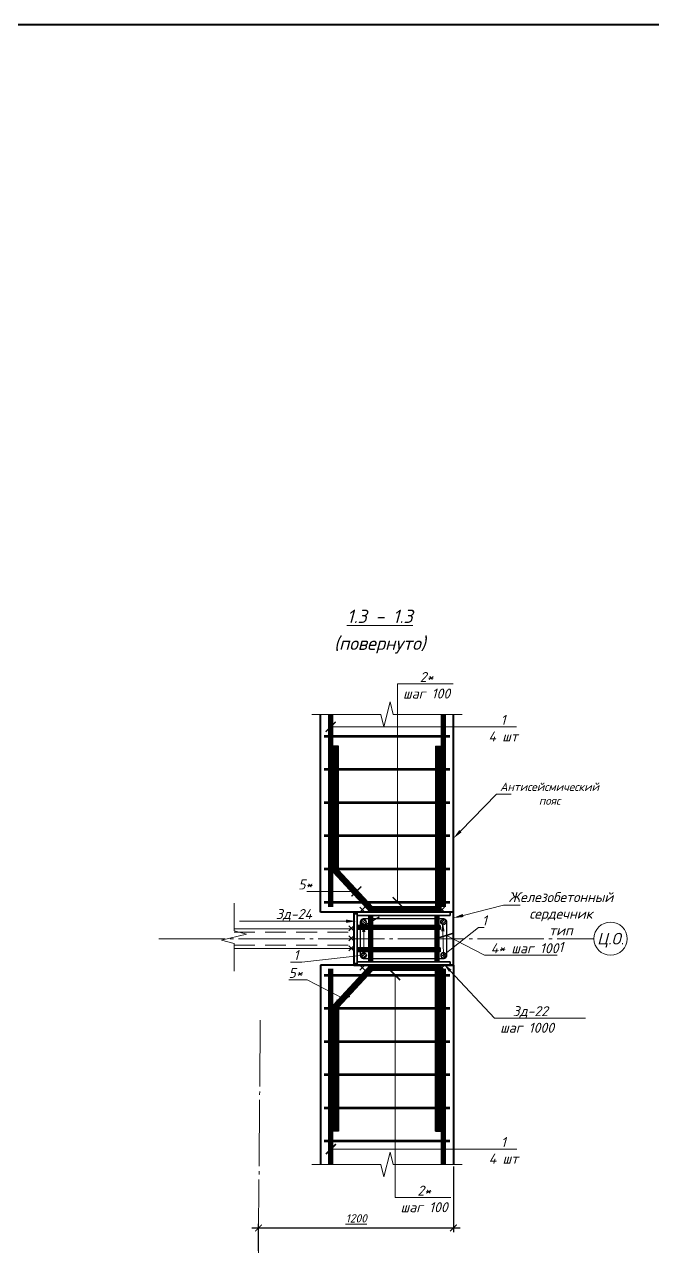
# Model space of a CAD drawing. Header units: millimetres. Extents: x -1807136 to 209800, y 0 to 410608.
# Drawn here: x 19331 to 21223, y 41194 to 44882 of the extents above; entities that cross this region are included whole.
import ezdxf
from ezdxf import colors
from ezdxf.entities.mleader import LeaderData, LeaderLine
from ezdxf.enums import TextEntityAlignment as Align
from ezdxf.math import Vec2, Vec3

# ---------------------------------------------------------------- set-up
doc = ezdxf.new("R2010")
doc.units = ezdxf.units.MM
doc.header["$PDMODE"] = 3
doc.linetypes.add('GOST2.303 5', pattern=[24, 20, -1.5, 1, -1.5])
doc.linetypes.add('HIDDEN', pattern=[0.375, 0.25, -0.125])
doc.layers.get('0').update_dxf_attribs({"lineweight": 5})
doc.layers.get('Defpoints').update_dxf_attribs({"lineweight": 0})
for name, color, linetype, lineweight in [('!!!Металл', 7, 'Continuous', 15), ('!!!Металл разрез', 7, 'Continuous', 35), ('#Cварка', 96, 'Continuous', 30), ('#Dimensions', 7, 'Continuous', 9), ('#Арматура', 152, 'Continuous', 30), ('#Бетон разрез', 22, 'Continuous', 40), ('#Выноски', 7, 'Continuous', 15), ('#Оси', 7, 'Continuous', 9), ('k_ Каркасы', 66, 'Continuous', 0)]:
    doc.layers.add(name, color=color, linetype=linetype, lineweight=lineweight)
doc.layers.add('#Арматура вид_2', color=7, linetype='Continuous', lineweight=35, true_color=0x616161)
doc.styles.add('GOST 2.304', font='isocpeui.ttf')
doc.styles.add('STEP PR', font='isocpeui.ttf')
doc.dimstyles.new('SPDS', dxfattribs={"dimscale": 10, "dimtxt": 2.5, "dimasz": 2, "dimexe": 1.25, "dimexo": 0.625, "dimtad": 1, "dimdec": 0, "dimrnd": 0.001, "dimtxsty": 'STEP PR', "dimblk": 'ARCHTICK', "dimcen": 2.5, "dimdle": 2, "dimclrd": 256, "dimclre": 256, "dimclrt": 7, "dimadec": 0, "dimazin": 2, "dimtfac": 0.75, "dimtdec": 0, "dimtmove": 1, "dimatfit": 3, "dimfxl": 1, "dimtolj": 1, "dimarcsym": 1})

# ---------------------------------------------------------------- blocks, each defined once
blk = doc.blocks.new('*U100')
at = {"color": 0, "linetype": 'ByBlock', "lineweight": -2}
for p, q in [((6.92, 0), (7.23, 1.25)), ((7.23, 1.25), (7.85, -1.25)), ((6.92, 0), (0, 0)), ((7.85, -1.25), (8.17, 0)), ((15.08, 0), (8.17, 0))]:
    blk.add_line(p, q, dxfattribs=at)
blk = doc.blocks.new('*U88')
at = {"color": 0, "linetype": 'ByBlock', "lineweight": -2}
for p, q in [((6.92, 0), (7.23, 1.25)), ((7.23, 1.25), (7.85, -1.25)), ((6.92, 0), (0, 0)), ((7.85, -1.25), (8.17, 0)), ((15.08, 0), (8.17, 0))]:
    blk.add_line(p, q, dxfattribs=at)
blk = doc.blocks.new('*U29')
at = {"layer": '#Арматура', "lineweight": 0}
h = blk.add_hatch(dxfattribs=at)
h.set_pattern_fill('ANSI31', scale=1.6)
edge = h.paths.add_edge_path()
edge.add_arc((0, 8), 8, 0, 360)
blk.add_circle((0, 8), 8)
blk = doc.blocks.new('*U106')
at = {"color": 0, "linetype": 'ByBlock', "lineweight": -2}
for p, q in [((2.78125, 0), (3.09375, 1.25)), ((3.09375, 1.25), (3.71875, -1.25)), ((2.78125, 0), (0, 0)), ((3.71875, -1.25), (4.03125, 0)), ((6.8125, 0), (4.03125, 0))]:
    blk.add_line(p, q, dxfattribs=at)
blk = doc.blocks.new('*U92')
for p, q in [((-0.5, 0.5), (0.5, -0.5)), ((0.5, 0.5), (-0.5, -0.5)), ((1.5, 0.5), (2.5, -0.5)), ((2.5, 0.5), (1.5, -0.5)), ((3.5, 0.5), (4.5, -0.5)), ((4.5, 0.5), (3.5, -0.5))]:
    blk.add_line(p, q)
blk = doc.blocks.new('*U182')
for p, q in [((-0.5, 0.5), (0.5, -0.5)), ((0.5, 0.5), (-0.5, -0.5)), ((1.5, 0.5), (2.5, -0.5)), ((2.5, 0.5), (1.5, -0.5)), ((3.5, 0.5), (4.5, -0.5)), ((4.5, 0.5), (3.5, -0.5)), ((5.5, 0.5), (6.5, -0.5)), ((6.5, 0.5), (5.5, -0.5)), ((7.5, 0.5), (8.5, -0.5)), ((8.5, 0.5), (7.5, -0.5)), ((9.5, 0.5), (10.5, -0.5)), ((10.5, 0.5), (9.5, -0.5)), ((11.5, 0.5), (12.5, -0.5)), ((12.5, 0.5), (11.5, -0.5)), ((13.5, 0.5), (14.5, -0.5)), ((14.5, 0.5), (13.5, -0.5)), ((15.5, 0.5), (16.5, -0.5)), ((16.5, 0.5), (15.5, -0.5))]:
    blk.add_line(p, q)
blk = doc.blocks.new('*U107')
for p, q in [((-0.5, 0.5), (0.5, -0.5)), ((0.5, 0.5), (-0.5, -0.5)), ((1.5, 0.5), (2.5, -0.5)), ((2.5, 0.5), (1.5, -0.5)), ((3.5, 0.5), (4.5, -0.5)), ((4.5, 0.5), (3.5, -0.5)), ((5.5, 0.5), (6.5, -0.5)), ((6.5, 0.5), (5.5, -0.5)), ((7.5, 0.5), (8.5, -0.5)), ((8.5, 0.5), (7.5, -0.5)), ((9.5, 0.5), (10.5, -0.5)), ((10.5, 0.5), (9.5, -0.5)), ((11.5, 0.5), (12.5, -0.5)), ((12.5, 0.5), (11.5, -0.5)), ((13.5, 0.5), (14.5, -0.5)), ((14.5, 0.5), (13.5, -0.5)), ((15.5, 0.5), (16.5, -0.5)), ((16.5, 0.5), (15.5, -0.5))]:
    blk.add_line(p, q)
blk = doc.blocks.new('_ArchTick')
at = {"color": 0, "linetype": 'ByBlock', "const_width": 0.15}
blk.add_lwpolyline([(-0.5, -0.5), (0.5, 0.5)], dxfattribs=at)
blk = doc.blocks.new('*D441')
at = {"layer": '#Dimensions', "lineweight": -2, "transparency": 16777216}
for p, q in [((20623.5, 41440.7), (20623.5, 41243.4)), ((20016.4, 41255.9), (20643.5, 41255.9)), ((20036.4, 41187.2), (20036.4, 41268.4))]:
    blk.add_line(p, q, dxfattribs=at)
at = {"layer": 'Defpoints', "color": 0, "transparency": 16777216}
for p in [(20623.5, 41447), (20623.5, 41255.9), (20036.4, 41180.9)]:
    blk.add_point(p, dxfattribs=at)
at = {"layer": '#Dimensions', "lineweight": -2, "transparency": 16777216, "xscale": 20, "yscale": 20, "zscale": 20, "rotation": 180}
blk.add_blockref('_ArchTick', (20036.4, 41255.9), dxfattribs=at)
at = {"layer": '#Dimensions', "lineweight": -2, "transparency": 16777216, "xscale": 20, "yscale": 20, "zscale": 20}
blk.add_blockref('_ArchTick', (20623.5, 41255.9), dxfattribs=at)
at = {"layer": '#Dimensions', "transparency": 16777216, "insert": (20330.8, 41284.7), "char_height": 25, "attachment_point": 5, "style": 'STEP PR'}
blk.add_mtext('\\A1;\\L1200', dxfattribs=at)

msp = doc.modelspace()

# ---------------------------------------------------------------- linework, layer by layer
at = {"layer": '!!!Металл'}
for points in [[(19962.73859, 42157.52326), (20323.48384, 42157.52326)], [(19962.73859, 42097.52326), (20323.48384, 42097.52326)]]:
    msp.add_lwpolyline(points, dxfattribs=at)
at = {"layer": '!!!Металл', "linetype": 'HIDDEN', "ltscale": 250}
msp.add_lwpolyline([(19962.73859, 42147.52326), (20323.48384, 42147.52326)], dxfattribs=at)
at = {"layer": '!!!Металл разрез'}
for points in [[(20323.48384, 42202.52326), (20333.48384, 42202.52326), (20333.48384, 42052.52326), (20323.48384, 42052.52326)], [(20613.48384, 42207.52326), (20613.48384, 42197.52326), (20333.48384, 42197.52326), (20333.48384, 42207.52326)], [(20333.48384, 42047.52326), (20333.48384, 42057.52326), (20613.48384, 42057.52326), (20613.48384, 42047.52326)]]:
    msp.add_lwpolyline(points, close=True, dxfattribs=at)
at = {"layer": '#Арматура'}
for points, const_width in [([(20253.48384, 42803.4292), (20253.48384, 42222.52326)], 16), ([(20593.48384, 42803.4292), (20593.48384, 42222.52326)], 16), ([(20613.48384, 42737.52326), (20233.48384, 42737.52326)], 8), ([(20613.48384, 42637.52326), (20233.48384, 42637.52326)], 8), ([(20613.48384, 42537.52326), (20233.48384, 42537.52326)], 8), ([(20613.48384, 42437.52326), (20233.48384, 42437.52326)], 8), ([(20613.48384, 42337.52326), (20233.48384, 42337.52326)], 8), ([(20613.48384, 42237.52326), (20233.48384, 42237.52326)], 8), ([(20613.48384, 42017.52326), (20233.48384, 42017.52326)], 8), ([(20253.48384, 42037.52326), (20253.48384, 41446.98176)], 16), ([(20593.48384, 42037.52326), (20593.48384, 41446.98176)], 16), ([(20613.48384, 41917.52326), (20233.48384, 41917.52326)], 8), ([(20613.48384, 41817.52326), (20233.48384, 41817.52326)], 8), ([(20613.48384, 41717.52326), (20233.48384, 41717.52326)], 8), ([(20613.48384, 41617.52326), (20233.48384, 41617.52326)], 8), ([(20613.48384, 41517.52326), (20233.48384, 41517.52326)], 8)]:
    msp.add_lwpolyline(points, dxfattribs=dict(at, const_width=const_width))
for points in [[(20585.48384, 42707.52326), (20585.48384, 42207.52326), (20372.48914, 42207.52326), (20261.48384, 42327.779), (20261.48384, 42707.52326)], [(20277.48384, 42707.52326), (20261.48384, 42707.52326)], [(20569.48384, 42707.52326), (20569.48384, 42223.52326), (20379.49444, 42223.52326), (20277.48384, 42334.03475), (20277.48384, 42707.52326)], [(20569.48384, 42707.52326), (20585.48384, 42707.52326)], [(20583.48384, 42167.52326), (20333.48384, 42167.52326)], [(20367.48384, 42197.52326), (20367.48384, 42057.52326)], [(20379.48384, 42197.52326), (20379.48384, 42057.52326)], [(20567.48384, 42197.52326), (20567.48384, 42057.52326)], [(20579.48384, 42197.52326), (20579.48384, 42057.52326)], [(20583.48384, 42167.52326), (20583.48384, 42155.52326)], [(20583.48384, 42155.52326), (20333.48384, 42155.52326)], [(20583.48384, 42099.52326), (20333.48384, 42099.52326)], [(20583.48384, 42087.52326), (20333.48384, 42087.52326)], [(20583.48384, 42099.52326), (20583.48384, 42087.52326)], [(20585.48384, 41547.52326), (20585.48384, 42047.52326), (20372.48914, 42047.52326), (20261.48384, 41927.26752), (20261.48384, 41547.52326)], [(20569.48384, 41547.52326), (20569.48384, 42031.52326), (20379.49444, 42031.52326), (20277.48384, 41921.01178), (20277.48384, 41547.52326)], [(20277.48384, 41547.52326), (20261.48384, 41547.52326)], [(20569.48384, 41547.52326), (20585.48384, 41547.52326)]]:
    msp.add_lwpolyline(points, dxfattribs=at)
at = {"layer": '#Арматура вид_2', "const_width": 16}
for points in [[(20577.48384, 42707.52326), (20577.48384, 42215.52326), (20375.99179, 42215.52326), (20269.48384, 42330.90688), (20269.48384, 42707.52326)], [(20577.48384, 41547.52326), (20577.48384, 42039.52326), (20375.99179, 42039.52326), (20269.48384, 41924.13965), (20269.48384, 41547.52326)]]:
    msp.add_lwpolyline(points, dxfattribs=at)
at = {"layer": '#Арматура вид_2', "color": 7, "true_color": 0xffffff, "const_width": 12}
for points in [[(20373.48384, 42197.52326), (20373.48384, 42057.52326)], [(20573.48384, 42197.52326), (20573.48384, 42057.52326)], [(20583.48384, 42161.52326), (20333.48384, 42161.52326)], [(20583.48384, 42093.52326), (20333.48384, 42093.52326)]]:
    msp.add_lwpolyline(points, dxfattribs=at)
at = {"layer": '#Бетон разрез'}
for points in [[(20223.48384, 42207.52326), (20223.48384, 42803.4292)], [(20623.48384, 42207.52326), (20623.48384, 42803.4292)], [(20623.48384, 42207.52326), (20223.48384, 42207.52326)], [(20223.48384, 42047.52326), (20223.48384, 41446.98176)], [(20623.48384, 42047.52326), (20223.48384, 42047.52326)], [(20623.48384, 42047.52326), (20623.48384, 41446.98176)]]:
    msp.add_lwpolyline(points, dxfattribs=at)
msp.add_lwpolyline([(20323.48384, 42047.52326), (20623.48384, 42047.52326), (20623.48384, 42207.52326), (20323.48384, 42207.52326)], close=True, dxfattribs=at)
at = {"layer": '#Оси', "linetype": 'GOST2.303 5', "ltscale": 10}
for points in [[(19736.30862, 42127.52326), (20996.99848, 42127.52326), (21046.99848, 42127.52326)], [(20041.72605, 41882.0364), (20036.43458, 41230.91492), (20036.43458, 41180.91492)]]:
    msp.add_lwpolyline(points, dxfattribs=at)
at = {"layer": '#Оси', "linetype": 'Continuous', "ltscale": 100}
msp.add_circle((21096.99848, 42127.52326), 50, dxfattribs=at)
at = {"color": 3, "lineweight": 40}
msp.add_lwpolyline([(13722.58032, 44882.43803), (24318.13743, 44882.43803), (24318.13743, 37575.98639), (13722.58032, 37575.98639)], close=True, dxfattribs=at)
msp.add_lwpolyline([(20539.48384, 42197.52326), (20527.48384, 42197.52326)])
at = {"linetype": 'HIDDEN', "ltscale": 250}
msp.add_lwpolyline([(19962.73859, 42107.52326), (20323.48384, 42107.52326)], dxfattribs=at)
at = {"layer": 'k_ Каркасы', "const_width": 4}
msp.add_lwpolyline([(20343.48384, 42177.52326), (20343.48384, 42077.52326, 0.4142135624), (20353.48384, 42067.52326), (20593.48384, 42067.52326, 0.4142135624), (20603.48384, 42077.52326), (20603.48384, 42177.52326, 0.4142135624), (20593.48384, 42187.52326), (20353.48384, 42187.52326, 0.4142135624), (20343.48384, 42177.52326, 0.4142135624), (20353.48384, 42167.52326, 0.0984914033), (20357.31068, 42168.28447), (20400.61195, 42193.28447)], format="xyb", dxfattribs=at)

# ---------------------------------------------------------------- block references
at = {"layer": '#Cварка', "xscale": 15, "yscale": 15, "zscale": 15}
msp.add_blockref('*U182', (20349.32641, 42215.02326), dxfattribs=at)
at = {"layer": '#Cварка', "xscale": -15, "yscale": 15, "zscale": 15}
for name, p, rotation in [('*U92', (20315.98384, 42158.36045), 90), ('*U107', (20349.34829, 42040.02326), 180)]:
    msp.add_blockref(name, p, dxfattribs=dict(at, rotation=rotation))
at = {"layer": '#Арматура', "xscale": -1}
msp.add_blockref('*U29', (20353.48384, 42169.52326), dxfattribs=at)
at = {"layer": '#Арматура'}
msp.add_blockref('*U29', (20593.48384, 42169.52326), dxfattribs=at)
at = {"layer": '#Арматура', "rotation": 180}
msp.add_blockref('*U29', (20353.48384, 42085.52326), dxfattribs=at)
at = {"layer": '#Арматура', "xscale": -1, "rotation": 180}
msp.add_blockref('*U29', (20593.48384, 42085.52326), dxfattribs=at)
at = {"xscale": 30, "yscale": -30, "zscale": -30}
for name, p in [('*U88', (20197.23384, 42803.4292)), ('*U100', (20197.21126, 41446.98176))]:
    msp.add_blockref(name, p, dxfattribs=at)
at = {"xscale": -30, "yscale": -30, "zscale": -30, "rotation": 270}
msp.add_blockref('*U106', (19962.73859, 42029.89227), dxfattribs=at)

# ---------------------------------------------------------------- texts
at = {"layer": '#Dimensions', "style": 'STEP PR'}
for s, p in [('%%U1.3 - 1.3', (20401.91247, 43078.90218)), ('(повернуто)', (20401.91247, 42997.75218))]:
    msp.add_text(s, height=40, dxfattribs=at).set_placement(p, align=Align.CENTER)
at = {"layer": '#Оси', "linetype": 'Continuous', "ltscale": 100, "style": 'GOST 2.304'}
msp.add_text('Ц.О.', height=35, dxfattribs=at).set_placement((21096.99848, 42127.52326), align=Align.MIDDLE_CENTER)

# ---------------------------------------------------------------- dimensions: what is measured, and where the dimension line sits
at = {"layer": '#Dimensions'}
dim = msp.add_linear_dim(base=(20623.48384, 41255.91492), p1=(20036.43458, 41180.91492), p2=(20623.48384, 41446.98176), text='%%U1200', dimstyle='SPDS', override={"dimgap": 1.2, "dimrnd": 5, "dimblk1": 'ArchTick', "dimblk2": 'ArchTick', "dimsah": 1, "dimclrt": 256}, dxfattribs=at)
dim.commit()
dim.dimension.update_dxf_attribs({"geometry": '*D441', "text_midpoint": (20330.8065, 41257.66361), "dimtype": 160})

# ---------------------------------------------------------------- leaders
at = {"layer": '#Выноски'}
ml = msp.add_multileader_mtext('Standard', dxfattribs=at)
ml.set_content('\\A1;2*\\Pшаг 100', color=256, style='STEP PR')
ml.set_leader_properties(color=256, linetype='ByLayer', lineweight=-1)
ml.set_arrow_properties(name='ARCHTICK')
ml.build(insert=Vec2(0, 0))
ml.multileader.update_dxf_attribs({"text_left_attachment_type": 6, "text_right_attachment_type": 6, "dogleg_length": 0, "arrow_head_size": 30, "scale": 0.1})
ctx = ml.context
ctx.base_point, ctx.scale, ctx.char_height, ctx.arrow_head_size, ctx.landing_gap_size, ctx.plane_origin = Vec3(20455.49191, 42895.21661), 0.1, 30, 30, 12.5, Vec3(21202.55147, 41859.18474)
ctx.left_attachment, ctx.right_attachment, ctx.text_align_type = 6, 6, 1
notes = []
notes.append((ctx, [(0, (1, 1, 0), (20455.49191, 42895.21661), (1, 0), 0, [(0, [(20455.49191, 42237.52326), (20455.49191, 42737.52326)], 0, [])])]))
ctx.mtext.insert, ctx.mtext.rotation, ctx.mtext.alignment, ctx.mtext.flow_direction = Vec3(20542.84418, 42931.21661), 6.2831853072, 2, 5
ml = msp.add_multileader_mtext('Standard', dxfattribs=at)
ml.set_content('\\A1;1\\P4 шт', color=256, style='STEP PR')
ml.set_leader_properties(color=256, linetype='ByLayer', lineweight=-1)
ml.set_arrow_properties(name='ARCHTICK')
ml.build(insert=Vec2(0, 0))
ml.multileader.update_dxf_attribs({"text_left_attachment_type": 6, "text_right_attachment_type": 6, "dogleg_length": 0, "arrow_head_size": 30, "scale": 0.1})
ctx = ml.context
ctx.base_point, ctx.scale, ctx.char_height, ctx.arrow_head_size, ctx.landing_gap_size, ctx.plane_origin = Vec3(20713.14728, 42765.92943), 0.1, 30, 30, 12.5, Vec3(21596.67908, 41686.80528)
ctx.left_attachment, ctx.right_attachment, ctx.text_align_type = 6, 6, 1
notes.append((ctx, [(0, (1, 1, 0), (20713.14728, 42765.92943), (1, 0), 0, [(0, [(20253.48384, 42765.92943), (20593.48384, 42765.92943)], 0, [])])]))
ctx.mtext.insert, ctx.mtext.rotation, ctx.mtext.alignment, ctx.mtext.flow_direction = Vec3(20773.28364, 42801.92943), 6.2831853072, 2, 5
ml = msp.add_multileader_mtext('Standard', dxfattribs=at)
ml.set_content('{\\H0.83333x;Aнтисейсмический\\P\\pxqc;пояс\\A1;\\H1.2x;             }', color=256, style='STEP PR')
ml.set_leader_properties(color=256, linetype='ByLayer', lineweight=-1)
ml.build(insert=Vec2(0, 0))
ml.multileader.update_dxf_attribs({"text_left_attachment_type": 6, "text_right_attachment_type": 6, "dogleg_length": 0, "arrow_head_size": 30, "scale": 0.1})
ctx = ml.context
ctx.base_point, ctx.scale, ctx.char_height, ctx.arrow_head_size, ctx.landing_gap_size, ctx.plane_origin = Vec3(20753.69148, 42562.67298), 0.1, 30, 30, 12.5, Vec3(23429.41287, 41196.67891)
ctx.left_attachment, ctx.right_attachment, ctx.text_align_type = 6, 6, 1
notes.append((ctx, [(0, (1, 1, 0), (20753.69148, 42562.67298), (1, 0), 0, [(1, [(20623.48384, 42429.81198)], 0, [])])]))
ctx.mtext.insert, ctx.mtext.rotation, ctx.mtext.width, ctx.mtext.defined_height, ctx.mtext.alignment, ctx.mtext.flow_direction = Vec3(20913.13218, 42597.67296), 6.2831853072, 305.3138143, 76.95222, 2, 5
ml = msp.add_multileader_mtext('Standard', dxfattribs=at)
ml.set_content('\\A1;5*', color=256, style='STEP PR')
ml.set_leader_properties(color=256, linetype='ByLayer', lineweight=-1)
ml.set_arrow_properties(name='ARCHTICK')
ml.build(insert=Vec2(0, 0))
ml.multileader.update_dxf_attribs({"text_left_attachment_type": 6, "text_right_attachment_type": 6, "dogleg_length": 0, "arrow_head_size": 30, "scale": 0.1})
ctx = ml.context
ctx.base_point, ctx.scale, ctx.char_height, ctx.arrow_head_size, ctx.landing_gap_size, ctx.plane_origin = Vec3(20142.70068, 42269.88106), 0.1, 30, 30, 12.5, Vec3(20935.90693, 41171.81921)
ctx.left_attachment, ctx.right_attachment, ctx.text_align_type = 6, 6, 1
notes.append((ctx, [(1, (1, 1, 0), (20211.83704, 42269.88106), (-1, 0), 0, [(1, [(20331.46084, 42269.88106)], 0, [])])]))
ctx.mtext.insert, ctx.mtext.rotation, ctx.mtext.width, ctx.mtext.alignment, ctx.mtext.flow_direction = Vec3(20177.26886, 42305.88106), 6.2831853072, 171.4545455, 2, 5
ml = msp.add_multileader_mtext('Standard', dxfattribs=at)
ml.set_content('\\A1;Железобетонный \\Pсердечник тип 1  {\\H1x;          }', color=256, style='STEP PR')
ml.set_leader_properties(color=256, linetype='ByLayer', lineweight=-1)
ml.build(insert=Vec2(0, 0))
ml.multileader.update_dxf_attribs({"text_left_attachment_type": 6, "text_right_attachment_type": 6, "dogleg_length": 0, "arrow_head_size": 30, "scale": 0.1})
ctx = ml.context
ctx.base_point, ctx.scale, ctx.char_height, ctx.arrow_head_size, ctx.landing_gap_size, ctx.plane_origin = Vec3(20774.9136, 42228.74379), 0.1, 30, 30, 12.5, Vec3(23468.35792, 40919.17978)
ctx.left_attachment, ctx.right_attachment, ctx.text_align_type = 6, 6, 1
notes.append((ctx, [(0, (1, 1, 0), (20774.9136, 42228.74379), (1, 0), 0, [(1, [(20623.48384, 42189.96859)], 0, [])])]))
ctx.mtext.insert, ctx.mtext.rotation, ctx.mtext.width, ctx.mtext.defined_height, ctx.mtext.alignment, ctx.mtext.flow_direction = Vec3(20947.42496, 42267.74379), 6.2831853072, 368.185438, 76.95222, 2, 5
ml = msp.add_multileader_mtext('Standard', dxfattribs=at)
ml.set_content('\\A1; Зд-24           ', color=256, style='STEP PR')
ml.set_leader_properties(color=256, linetype='ByLayer', lineweight=-1)
ml.build(insert=Vec2(0, 0))
ml.multileader.update_dxf_attribs({"text_left_attachment_type": 6, "text_right_attachment_type": 6, "dogleg_length": 0, "arrow_head_size": 30, "scale": 0.1})
ctx = ml.context
ctx.base_point, ctx.scale, ctx.char_height, ctx.arrow_head_size, ctx.landing_gap_size, ctx.plane_origin = Vec3(20053.74326, 42180.79685), 0.1, 30, 30, 12.5, Vec3(22979.86058, 41088.27482)
ctx.left_attachment, ctx.right_attachment, ctx.text_align_type = 6, 6, 1
notes.append((ctx, [(1, (1, 1, 0), (20213.10689, 42180.79685), (-1, 0), 0, [(3, [(20330.39616, 42180.05025)], 0, [])])]))
ctx.mtext.insert, ctx.mtext.rotation, ctx.mtext.alignment, ctx.mtext.flow_direction = Vec3(20133.42508, 42216.79685), 6.2831853072, 2, 5
ml = msp.add_multileader_mtext('Standard', dxfattribs=at)
ml.set_content('\\A1;1          ', color=256, style='STEP PR')
ml.set_leader_properties(color=256, linetype='ByLayer', lineweight=-1)
ml.build(insert=Vec2(0, 0))
ml.multileader.update_dxf_attribs({"text_left_attachment_type": 6, "text_right_attachment_type": 6, "dogleg_length": 0, "arrow_head_size": 30, "scale": 0.1})
ctx = ml.context
ctx.base_point, ctx.scale, ctx.char_height, ctx.arrow_head_size, ctx.landing_gap_size, ctx.plane_origin = Vec3(20699.32507, 42161.7087), 0.1, 30, 30, 12.5, Vec3(23474.63009, 40954.45708)
ctx.left_attachment, ctx.right_attachment, ctx.text_align_type = 6, 6, 1
notes.append((ctx, [(0, (1, 1, 0), (20699.32507, 42161.7087), (1, 0), 0, [(3, [(20591.11246, 42179.93245), (20593.48384, 42077.52326)], 0, [])])]))
ctx.mtext.insert, ctx.mtext.rotation, ctx.mtext.width, ctx.mtext.alignment, ctx.mtext.flow_direction = Vec3(20717.26825, 42197.7087), 6.2831853072, 41.4670368, 2, 5
ml = msp.add_multileader_mtext('Standard', dxfattribs=at)
ml.set_content('\\A1;1          ', color=256, style='STEP PR')
ml.set_leader_properties(color=256, linetype='ByLayer', lineweight=-1)
ml.build(insert=Vec2(0, 0))
ml.multileader.update_dxf_attribs({"text_left_attachment_type": 6, "text_right_attachment_type": 6, "dogleg_length": 0, "arrow_head_size": 30, "scale": 0.1})
ctx = ml.context
ctx.base_point, ctx.scale, ctx.char_height, ctx.arrow_head_size, ctx.landing_gap_size, ctx.plane_origin = Vec3(20131.45984, 42057.0062), 0.1, 30, 30, 12.5, Vec3(23037.91225, 40825.10362)
ctx.left_attachment, ctx.right_attachment, ctx.text_align_type = 6, 6, 1
notes.append((ctx, [(1, (1, 1, 0), (20167.3462, 42057.0062), (-1, 0), 0, [(3, [(20353.48384, 42177.52326), (20353.48384, 42077.52326)], 0, [])])]))
ctx.mtext.insert, ctx.mtext.rotation, ctx.mtext.width, ctx.mtext.alignment, ctx.mtext.flow_direction = Vec3(20149.40302, 42093.0062), 6.2831853072, 223.2908839, 2, 5
ml = msp.add_multileader_mtext('Standard', dxfattribs=at)
ml.set_content('\\A1;4* шаг 100', color=256, style='STEP PR')
ml.set_leader_properties(color=256, linetype='ByLayer', lineweight=-1)
ml.set_arrow_properties(name='ARCHTICK')
ml.build(insert=Vec2(0, 0))
ml.multileader.update_dxf_attribs({"text_left_attachment_type": 6, "text_right_attachment_type": 6, "dogleg_length": 0, "arrow_head_size": 30, "scale": 0.1})
ctx = ml.context
ctx.base_point, ctx.scale, ctx.char_height, ctx.arrow_head_size, ctx.landing_gap_size, ctx.plane_origin = Vec3(20716.93188, 42077.69726), 0.1, 30, 30, 12.5, Vec3(21549.02145, 41179.04876)
ctx.left_attachment, ctx.right_attachment, ctx.text_align_type = 6, 6, 1
notes.append((ctx, [(0, (1, 1, 0), (20716.93188, 42077.69726), (1, 0), 0, [(1, [(20602.42971, 42137.40026)], 0, [])])]))
ctx.mtext.insert, ctx.mtext.rotation, ctx.mtext.alignment, ctx.mtext.flow_direction = Vec3(20838.12506, 42113.69726), 6.2831853072, 2, 5
ml = msp.add_multileader_mtext('Standard', dxfattribs=at)
ml.set_content('\\A1; Зд-22\\Pшаг 1000         ', color=256, style='STEP PR')
ml.set_leader_properties(color=256, linetype='ByLayer', lineweight=-1)
ml.build(insert=Vec2(0, 0))
ml.multileader.update_dxf_attribs({"text_left_attachment_type": 6, "text_right_attachment_type": 6, "dogleg_length": 0, "arrow_head_size": 30, "scale": 0.1})
ctx = ml.context
ctx.base_point, ctx.scale, ctx.char_height, ctx.arrow_head_size, ctx.landing_gap_size, ctx.plane_origin = Vec3(20747.35492, 41888.12819), 0.1, 30, 30, 12.5, Vec3(22977.62947, 40720.77256)
ctx.left_attachment, ctx.right_attachment, ctx.text_align_type = 6, 6, 1
notes.append((ctx, [(0, (1, 1, 0), (20747.35492, 41888.12819), (1, 0), 0, [(3, [(20593.48384, 42052.65094)], 0, [])])]))
ctx.mtext.insert, ctx.mtext.rotation, ctx.mtext.alignment, ctx.mtext.flow_direction = Vec3(20845.58219, 41924.12819), 6.2831853072, 2, 5
ml = msp.add_multileader_mtext('Standard', dxfattribs=at)
ml.set_content('\\A1;5*', color=256, style='STEP PR')
ml.set_leader_properties(color=256, linetype='ByLayer', lineweight=-1)
ml.set_arrow_properties(name='ARCHTICK')
ml.build(insert=Vec2(0, 0))
ml.multileader.update_dxf_attribs({"text_left_attachment_type": 6, "text_right_attachment_type": 6, "dogleg_length": 0, "arrow_head_size": 30, "scale": 0.1})
ctx = ml.context
ctx.base_point, ctx.scale, ctx.char_height, ctx.arrow_head_size, ctx.landing_gap_size, ctx.plane_origin = Vec3(20113.52893, 42003.35048), 0.1, 30, 30, 12.5, Vec3(20954.18628, 40915.6109)
ctx.left_attachment, ctx.right_attachment, ctx.text_align_type = 6, 6, 1
notes.append((ctx, [(1, (1, 1, 0), (20182.66529, 42003.35048), (-1, 0), 0, [(1, [(20291.67407, 41947.52275)], 0, [])])]))
ctx.mtext.insert, ctx.mtext.rotation, ctx.mtext.alignment, ctx.mtext.flow_direction = Vec3(20148.09711, 42039.35048), 6.2831853072, 2, 5
ml = msp.add_multileader_mtext('Standard', dxfattribs=at)
ml.set_content('\\A1;2*\\Pшаг 100', color=256, style='STEP PR')
ml.set_leader_properties(color=256, linetype='ByLayer', lineweight=-1)
ml.set_arrow_properties(name='ARCHTICK')
ml.build(insert=Vec2(0, 0))
ml.multileader.update_dxf_attribs({"text_left_attachment_type": 6, "text_right_attachment_type": 6, "dogleg_length": 0, "arrow_head_size": 30, "scale": 0.1})
ctx = ml.context
ctx.base_point, ctx.scale, ctx.char_height, ctx.arrow_head_size, ctx.landing_gap_size, ctx.plane_origin = Vec3(20448.12978, 41347.28515), 0.1, 30, 30, 12.5, Vec3(21195.18933, 40393.25375)
ctx.left_attachment, ctx.right_attachment, ctx.text_align_type = 6, 6, 1
notes.append((ctx, [(0, (1, 1, 0), (20448.12978, 41347.28515), (1, 0), 0, [(0, [(20448.12978, 42017.52326), (20448.12978, 41517.52326)], 0, [])])]))
ctx.mtext.insert, ctx.mtext.rotation, ctx.mtext.alignment, ctx.mtext.flow_direction = Vec3(20535.48205, 41383.28515), 6.2831853072, 2, 5
ml = msp.add_multileader_mtext('Standard', dxfattribs=at)
ml.set_content('\\A1;1\\P4 шт', color=256, style='STEP PR')
ml.set_leader_properties(color=256, linetype='ByLayer', lineweight=-1)
ml.set_arrow_properties(name='ARCHTICK')
ml.build(insert=Vec2(0, 0))
ml.multileader.update_dxf_attribs({"text_left_attachment_type": 6, "text_right_attachment_type": 6, "dogleg_length": 0, "arrow_head_size": 30, "scale": 0.1})
ctx = ml.context
ctx.base_point, ctx.scale, ctx.char_height, ctx.arrow_head_size, ctx.landing_gap_size, ctx.plane_origin = Vec3(20714.1763, 41493.59378), 0.1, 30, 30, 12.5, Vec3(21597.7081, 40414.46964)
ctx.left_attachment, ctx.right_attachment, ctx.text_align_type = 6, 6, 1
notes.append((ctx, [(0, (1, 1, 0), (20714.1763, 41493.59378), (1, 0), 0, [(0, [(20254.51286, 41493.59378), (20594.51286, 41493.59378)], 0, [])])]))
ctx.mtext.insert, ctx.mtext.rotation, ctx.mtext.alignment, ctx.mtext.flow_direction = Vec3(20774.31266, 41529.59378), 6.2831853072, 2, 5
for ctx, leaders in notes:
    for number, flags, end, landing, length, lines in leaders:
        leader = LeaderData()
        leader.index, (leader.has_last_leader_line, leader.has_dogleg_vector, leader.attachment_direction) = number, flags
        leader.last_leader_point, leader.dogleg_vector, leader.dogleg_length = Vec3(end), Vec3(landing), length
        for number, points, colour, breaks in lines:
            line = LeaderLine()
            line.index, line.vertices, line.color, line.breaks = number, Vec3.list(points), colors.encode_raw_color(colour), breaks
            leader.lines.append(line)
        ctx.leaders.append(leader)

doc.saveas('drawing.dxf')
